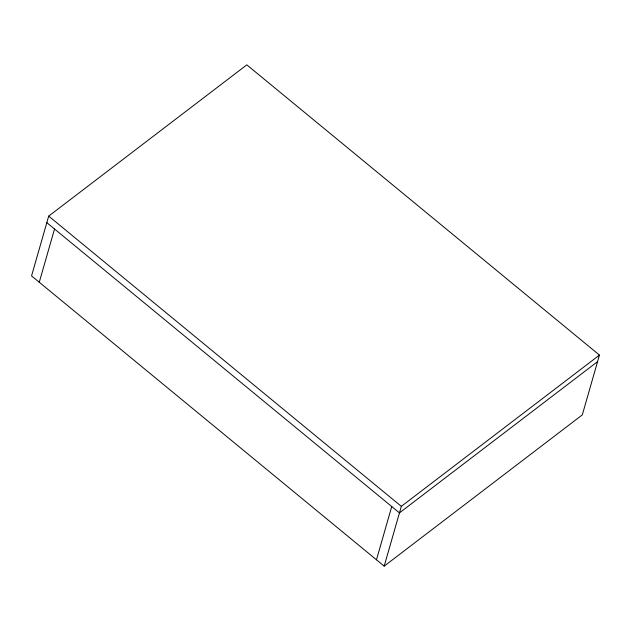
<?xml version="1.0" encoding="UTF-8"?>
<svg xmlns="http://www.w3.org/2000/svg" width="631" height="631" viewBox="0 0 631 631"><rect width="100%" height="100%" fill="white"/><g stroke="black" fill="none" stroke-linecap="round" stroke-linejoin="round"><path stroke-width="0.95" d="M48.697 216.117L31.55 275.905L384.184 566.141L582.303 414.882L599.45 355.095L246.816 64.859L48.697 216.117L401.332 506.346L384.184 566.141M39.264 282.254L54.534 229.006M376.47 559.792L391.741 506.535M401.332 506.346L599.45 355.095M597.573 361.634L399.455 512.885L46.82 222.656"/></g></svg>
